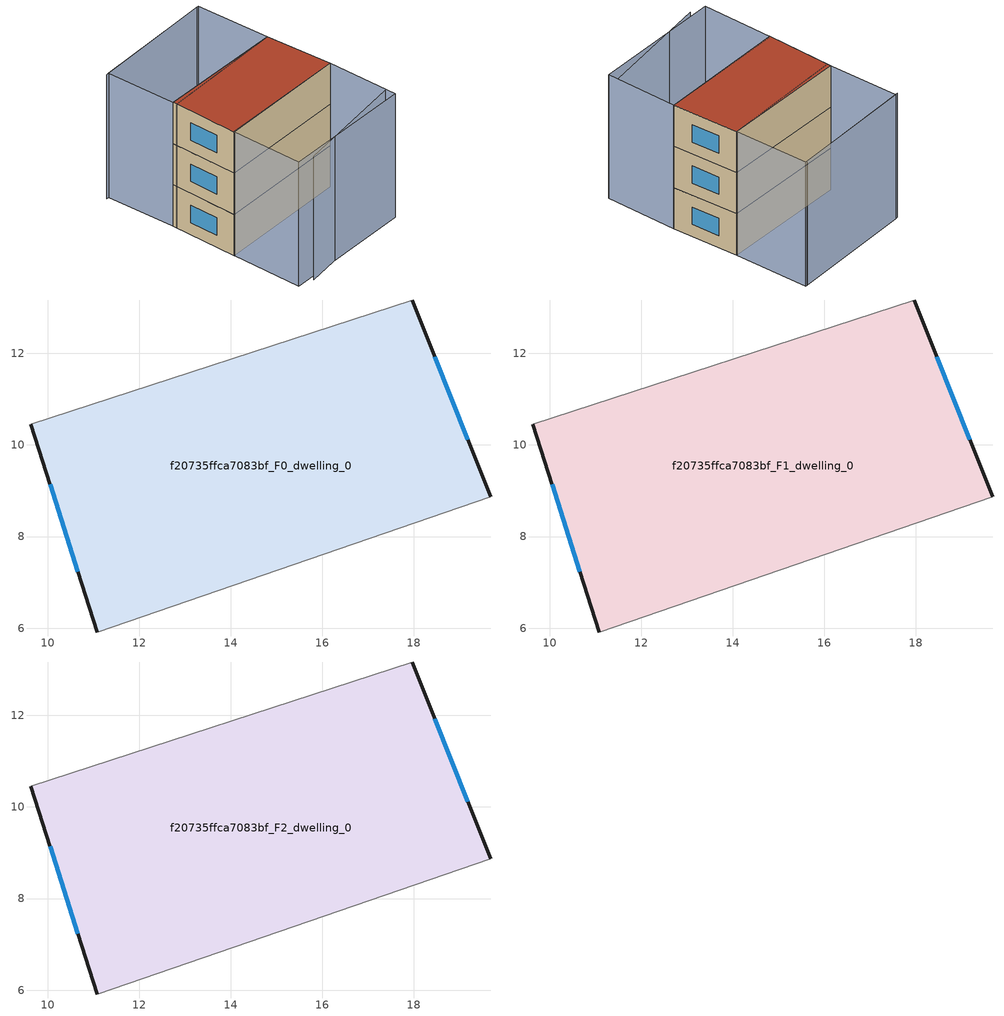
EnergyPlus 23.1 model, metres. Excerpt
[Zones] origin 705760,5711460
f20735ffca7083bf_F0_dwelling_0
 floor ground (EU_floor_Construction): 17.96,13.17 19.67,8.87 11.08,5.92 9.64,10.46 z0
 wall outside (EU_wall_Construction): 19.67,8.87 17.96,13.17 / 9.64,10.46 11.08,5.92 z0:3
 wall adiabatic (EU_wall_Construction): 11.08,5.92 19.67,8.87 / 17.96,13.17 9.64,10.46 z0:3
 window (EU_Window_Construction): 19.18,10.11 18.46,11.92 / 10.05,9.14 10.66,7.23 z0.87:2.13
f20735ffca7083bf_F1_dwelling_0
 floor to f20735ffca7083bf_F0_dwelling_0 (EU_floor_Construction): 17.96,13.17 19.67,8.87 11.08,5.92 9.64,10.46 z3
 wall outside (EU_wall_Construction): 19.67,8.87 17.96,13.17 / 9.64,10.46 11.08,5.92 z3:6
 wall adiabatic (EU_wall_Construction): 11.08,5.92 19.67,8.87 / 17.96,13.17 9.64,10.46 z3:6
 window (EU_Window_Construction): 19.18,10.11 18.46,11.92 / 10.05,9.14 10.66,7.23 z3.87:5.13
f20735ffca7083bf_F2_dwelling_0
 floor to f20735ffca7083bf_F1_dwelling_0 (EU_floor_Construction): 17.96,13.17 19.67,8.87 11.08,5.92 9.64,10.46 z6
 wall outside (EU_wall_Construction): 19.67,8.87 17.96,13.17 / 9.64,10.46 11.08,5.92 z6:9
 wall adiabatic (EU_wall_Construction): 11.08,5.92 19.67,8.87 / 17.96,13.17 9.64,10.46 z6:9
 window (EU_Window_Construction): 19.18,10.11 18.46,11.92 / 10.05,9.14 10.66,7.23 z6.87:8.13
 roof outside (EU_roof_Construction): 19.67,8.87 17.96,13.17 9.64,10.46 11.08,5.92 z9
shading: 13.74,1.32 20.95,4.78 / 16.04,17.97 7.82,14.95 / 12.65,1.26 11.06,5.97 / 11.06,5.97 19.67,8.87 / 19.67,8.87 21.26,4.15 / 21.26,4.15 12.65,1.26 / 7.96,15.04 16.2,18.02 / 16.2,18.02 17.96,13.17 / 17.96,13.17 9.72,10.19 / 9.72,10.19 7.96,15.04 z0:9
[Building]
EU S2 Campaign: North Axis=0; Terrain=City; Solar Distribution=FullExterior
[Site:Location]
London: Latitude=51.5; Longitude=-0.5; Time Zone=0; Elevation=25
[SizingPeriod:WeatherFileDays]
AnnualSizingPeriod: Begin Month=1; Begin Day of Month=1; End Month=12; End Day of Month=31; Day of Week for Start Day=Monday; Use Weather File Daylight Saving Period=No; Use Weather File Rain and Snow Indicators=No
[MATERIAL]
EU_InternalMass_Material: Roughness=MediumRough; Thickness=0.1; Conductivity=1; Density=1800; Specific Heat=900; Thermal Absorptance=0.9; Solar Absorptance=0.7; Visible Absorptance=0.7
[MATERIAL:NOMASS] Roughness=MediumRough; Thermal Absorptance=0.9; Solar Absorptance=0.7; Visible Absorptance=0.7
Name | Thermal Resistance
EU_wall_NoMass | 0.724719
EU_roof_NoMass | 2.98947
EU_floor_NoMass | 2.39157
[WINDOWMATERIAL:SIMPLEGLAZINGSYSTEM]
EU_Window_SimpleGlazing: UFactor=2.63425; Solar Heat Gain Coefficient=0.76; Visible Transmittance=0.76
[CONSTRUCTION]
EU_wall_Construction: EU_wall_NoMass
EU_roof_Construction: EU_roof_NoMass
EU_floor_Construction: EU_floor_NoMass
EU_Window_Construction: EU_Window_SimpleGlazing
EU_InternalMass_Construction: EU_InternalMass_Material
[ZONE] Type=1; Multiplier=1; Ceiling Height=autocalculate; Volume=125.515; Floor Area=autocalculate; Part of Total Floor Area=Yes
f20735ffca7083bf_F0_dwelling_0; f20735ffca7083bf_F1_dwelling_0; f20735ffca7083bf_F2_dwelling_0
[INTERNALMASS] Construction=EU_InternalMass_Construction; Surface Area=41.8385
Name | Zone or ZoneList
f20735ffca7083bf_F0_dwelling_0_EU_InternalMass | f20735ffca7083bf_F0_dwelling_0
f20735ffca7083bf_F1_dwelling_0_EU_InternalMass | f20735ffca7083bf_F1_dwelling_0
f20735ffca7083bf_F2_dwelling_0_EU_InternalMass | f20735ffca7083bf_F2_dwelling_0
[OTHEREQUIPMENT] Fuel Type=Electricity; Design Level Calculation Method=Watts/Area; Power per Zone Floor Area=1; Fraction Latent=0; Fraction Radiant=0; Fraction Lost=0; Carbon Dioxide Generation Rate=0; EndUse Subcategory=EU_Step8_InternalGains
Name | Zone or ZoneList or Space or SpaceList | Schedule
EU_Step8_InternalGain_f20735ffca7083bf_F0_dwelling_0_f000 | f20735ffca7083bf_F0_dwelling_0 | EU_Step8_GainSchedule_f20735ffca7083bf_F0_dwelling_0_f000
EU_Step8_InternalGain_f20735ffca7083bf_F1_dwelling_0_f000 | f20735ffca7083bf_F1_dwelling_0 | EU_Step8_GainSchedule_f20735ffca7083bf_F1_dwelling_0_f000
EU_Step8_InternalGain_f20735ffca7083bf_F2_dwelling_0_f000 | f20735ffca7083bf_F2_dwelling_0 | EU_Step8_GainSchedule_f20735ffca7083bf_F2_dwelling_0_f000
[ZONEVENTILATION:DESIGNFLOWRATE] Schedule=EU_AlwaysOn; Design Flow Rate Calculation Method=AirChanges/Hour; Air Changes per Hour=0.418135; Ventilation Type=Natural; Fan Pressure Rise=0; Fan Total Efficiency=1; Constant Term Coefficient=1; Temperature Term Coefficient=0; Velocity Term Coefficient=0; Velocity Squared Term Coefficient=0; Minimum Indoor Temperature=-100; Maximum Indoor Temperature=100; Delta Temperature=-100; Minimum Outdoor Temperature=-100; Maximum Outdoor Temperature=100; Maximum Wind Speed=40
Name | Zone or ZoneList or Space or SpaceList
EU_ConstantAir_f20735ffca7083bf_F0_dwelling_0 | f20735ffca7083bf_F0_dwelling_0
EU_ConstantAir_f20735ffca7083bf_F1_dwelling_0 | f20735ffca7083bf_F1_dwelling_0
EU_ConstantAir_f20735ffca7083bf_F2_dwelling_0 | f20735ffca7083bf_F2_dwelling_0
[HVACTEMPLATE:THERMOSTAT] Constant Heating Setpoint=20; Constant Cooling Setpoint=50
EU_HeatOnly_f20735ffca7083bf_F0_dwelling_0; EU_HeatOnly_f20735ffca7083bf_F1_dwelling_0; EU_HeatOnly_f20735ffca7083bf_F2_dwelling_0
[HVACTEMPLATE:ZONE:IDEALLOADSAIRSYSTEM] System Availability Schedule=EU_AlwaysOn; Maximum Heating Supply Air Temperature=50; Minimum Cooling Supply Air Temperature=13; Maximum Heating Supply Air Humidity Ratio=0.0156; Minimum Cooling Supply Air Humidity Ratio=0.0077; Heating Limit=NoLimit; Cooling Limit=NoLimit; Heating Availability Schedule=EU_AlwaysOn; Cooling Availability Schedule=EU_CoolingOff; Dehumidification Control Type=ConstantSensibleHeatRatio; Cooling Sensible Heat Ratio=0.7; Dehumidification Setpoint=60; Humidification Control Type=None; Humidification Setpoint=30; Outdoor Air Method=None; Outdoor Air Flow Rate per Person=0.00944; Outdoor Air Flow Rate per Zone Floor Area=0; Outdoor Air Flow Rate per Zone=0; Demand Controlled Ventilation Type=None; Outdoor Air Economizer Type=NoEconomizer; Heat Recovery Type=None; Sensible Heat Recovery Effectiveness=0.7; Latent Heat Recovery Effectiveness=0.65
Name | Template Thermostat
f20735ffca7083bf_F0_dwelling_0 | EU_HeatOnly_f20735ffca7083bf_F0_dwelling_0
f20735ffca7083bf_F1_dwelling_0 | EU_HeatOnly_f20735ffca7083bf_F1_dwelling_0
f20735ffca7083bf_F2_dwelling_0 | EU_HeatOnly_f20735ffca7083bf_F2_dwelling_0
[SIZING:ZONE] Zone Cooling Design Supply Air Temperature Input Method=SupplyAirTemperature; Zone Cooling Design Supply Air Temperature=13; Zone Heating Design Supply Air Temperature Input Method=SupplyAirTemperature; Zone Heating Design Supply Air Temperature=50; Zone Cooling Design Supply Air Humidity Ratio=0.008; Zone Heating Design Supply Air Humidity Ratio=0.008; Cooling Design Air Flow Method=DesignDay; Cooling Design Air Flow Rate=0; Cooling Minimum Air Flow per Zone Floor Area=0.000762; Cooling Minimum Air Flow=0; Cooling Minimum Air Flow Fraction=0.2; Heating Design Air Flow Method=DesignDay; Heating Design Air Flow Rate=0; Heating Maximum Air Flow per Zone Floor Area=0.002032; Heating Maximum Air Flow=0.141576; Heating Maximum Air Flow Fraction=0.3; Account for Dedicated Outdoor Air System=No; Dedicated Outdoor Air System Control Strategy=NeutralSupplyAir; Dedicated Outdoor Air Low Setpoint Temperature for Design=autosize; Dedicated Outdoor Air High Setpoint Temperature for Design=autosize; Zone Load Sizing Method=Sensible Load Only No Latent Load; Zone Latent Cooling Design Supply Air Humidity Ratio Input Method=HumidityRatioDifference; Zone Cooling Design Supply Air Humidity Ratio Difference=0.005; Zone Latent Heating Design Supply Air Humidity Ratio Input Method=HumidityRatioDifference; Zone Humidification Design Supply Air Humidity Ratio Difference=0.005
f20735ffca7083bf_F0_dwelling_0; f20735ffca7083bf_F1_dwelling_0; f20735ffca7083bf_F2_dwelling_0
[SCHEDULE:CONSTANT]
Name | Hourly Value
EU_AlwaysOn | 1
EU_CoolingOff | 0
[SCHEDULE:FILE] Column Number=1; Rows to Skip at Top=0; Number of Hours of Data=8760; Column Separator=Comma; Interpolate to Timestep=No; Minutes per Item=60; Adjust Schedule for Daylight Savings=Yes
Name | File
EU_Step8_GainSchedule_f20735ffca7083bf_F0_dwelling_0_f000 | ../../schedules/f20735ffca7083bf/f20735ffca7083bf_F0_dwelling_0_f000_gain.csv
EU_Step8_GainSchedule_f20735ffca7083bf_F1_dwelling_0_f000 | ../../schedules/f20735ffca7083bf/f20735ffca7083bf_F1_dwelling_0_f000_gain.csv
EU_Step8_GainSchedule_f20735ffca7083bf_F2_dwelling_0_f000 | ../../schedules/f20735ffca7083bf/f20735ffca7083bf_F2_dwelling_0_f000_gain.csv
